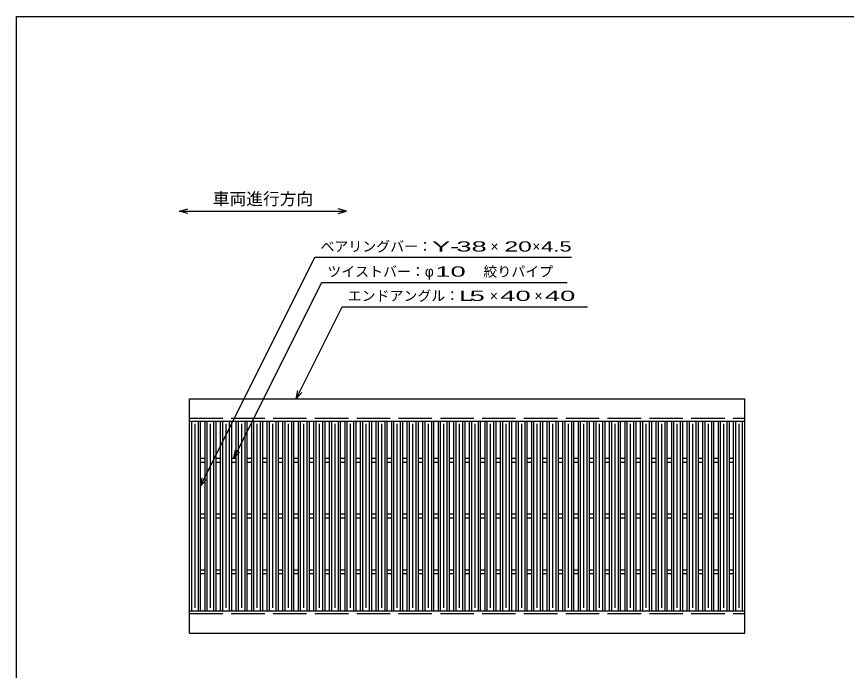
# Model space of a CAD drawing. Units: millimetres, scale not verified. Extents: x -1820 to 1724, y -1285 to 1059.
# Drawn here: x -1736 to -248, y -113 to 1059 of the extents above; entities that cross this region are included whole.
import ezdxf
from ezdxf.enums import TextEntityAlignment as Align

# ---------------------------------------------------------------- set-up
doc = ezdxf.new("R2010")
doc.units = ezdxf.units.MM
doc.header["$LTSCALE"] = 10
doc.linetypes.add('DASHED', pattern=[7.5, 6, -1.5])
for name, color, linetype, lineweight in [('0_2', 150, 'Continuous', 25), ('16', 3, 'Continuous', 25), ('22', 2, 'Continuous', 25)]:
    doc.layers.add(name, color=color, linetype=linetype, lineweight=lineweight)
doc.styles.add('ベクトル', font='')
doc.styles.get('ベクトル').set_extended_font_data('ベクトル')

msp = doc.modelspace()

# ---------------------------------------------------------------- linework, layer by layer
at = {"layer": '0_2'}
for p, q in [((-1736, -1141), (-1736, 1059)), ((-1736, 1059), (1724, 1059))]:
    msp.add_line(p, q, dxfattribs=at)
at = {"layer": '0_2', "color": 4}
for p, q in [((-1444.08, 710.33), (-1429.08, 714.33)), ((-1429.08, 706.33), (-1444.08, 710.33)), ((-1444.08, 710.33), (-1144.08, 710.33)), ((-1144.08, 710.33), (-1159.08, 714.33)), ((-1159.08, 706.33), (-1144.08, 710.33))]:
    msp.add_line(p, q, dxfattribs=at)
at = {"layer": '16'}
for p, q in [((-1426, 374), (-430, 374)), ((-1426, 334), (-1426, 374)), ((-430, 334), (-430, 374)), ((-1426, 334), (-430, 334)), ((-1426, -6), (-1426, 334)), ((-1426, 334), (-1406, 334)), ((-1422, -6), (-1422, 334)), ((-1416, -1), (-1416, 329)), ((-1410, -6), (-1410, 334)), ((-1406, -6), (-1406, 334)), ((-1398.1, -6), (-1398.1, 334)), ((-1398.1, 334), (-1378.1, 334)), ((-1394.1, -6), (-1394.1, 334)), ((-1388.1, -1), (-1388.1, 329)), ((-1382.1, -6), (-1382.1, 334)), ((-1378.1, -6), (-1378.1, 334)), ((-1370.2, -6), (-1370.2, 334)), ((-1370.2, 334), (-1350.2, 334)), ((-1366.2, -6), (-1366.2, 334)), ((-1360.2, -1), (-1360.2, 329)), ((-1354.2, -6), (-1354.2, 334)), ((-1350.2, -6), (-1350.2, 334)), ((-1342.3, -6), (-1342.3, 334)), ((-1342.3, 334), (-1322.3, 334)), ((-1338.3, -6), (-1338.3, 334)), ((-1332.3, -1), (-1332.3, 329)), ((-1326.3, -6), (-1326.3, 334)), ((-1322.3, -6), (-1322.3, 334)), ((-1314.4, -6), (-1314.4, 334)), ((-1314.4, 334), (-1294.4, 334)), ((-1310.4, -6), (-1310.4, 334)), ((-1304.4, -1), (-1304.4, 329)), ((-1298.4, -6), (-1298.4, 334)), ((-1294.4, -6), (-1294.4, 334)), ((-1286.5, -6), (-1286.5, 334)), ((-1286.5, 334), (-1266.5, 334)), ((-1282.5, -6), (-1282.5, 334)), ((-1276.5, -1), (-1276.5, 329)), ((-1270.5, -6), (-1270.5, 334)), ((-1266.5, -6), (-1266.5, 334)), ((-1258.6, -6), (-1258.6, 334)), ((-1258.6, 334), (-1238.6, 334)), ((-1254.6, -6), (-1254.6, 334)), ((-1248.6, -1), (-1248.6, 329)), ((-1242.6, -6), (-1242.6, 334)), ((-1238.6, -6), (-1238.6, 334)), ((-1230.7, -6), (-1230.7, 334)), ((-1230.7, 334), (-1210.7, 334)), ((-1226.7, -6), (-1226.7, 334)), ((-1220.7, -1), (-1220.7, 329)), ((-1214.7, -6), (-1214.7, 334)), ((-1210.7, -6), (-1210.7, 334)), ((-1202.8, -6), (-1202.8, 334)), ((-1202.8, 334), (-1182.8, 334)), ((-1198.8, -6), (-1198.8, 334)), ((-1192.8, -1), (-1192.8, 329)), ((-1186.8, -6), (-1186.8, 334)), ((-1182.8, -6), (-1182.8, 334)), ((-1174.9, -6), (-1174.9, 334)), ((-1174.9, 334), (-1154.9, 334)), ((-1170.9, -6), (-1170.9, 334)), ((-1164.9, -1), (-1164.9, 329)), ((-1158.9, -6), (-1158.9, 334)), ((-1154.9, -6), (-1154.9, 334)), ((-1147, -6), (-1147, 334)), ((-1147, 334), (-1127, 334)), ((-1143, -6), (-1143, 334)), ((-1137, -1), (-1137, 329)), ((-1131, -6), (-1131, 334)), ((-1127, -6), (-1127, 334)), ((-1119.1, -6), (-1119.1, 334)), ((-1119.1, 334), (-1099.1, 334)), ((-1115.1, -6), (-1115.1, 334)), ((-1109.1, -1), (-1109.1, 329)), ((-1103.1, -6), (-1103.1, 334)), ((-1099.1, -6), (-1099.1, 334)), ((-1091.2, -6), (-1091.2, 334)), ((-1091.2, 334), (-1071.2, 334)), ((-1087.2, -6), (-1087.2, 334)), ((-1081.2, -1), (-1081.2, 329)), ((-1075.2, -6), (-1075.2, 334)), ((-1071.2, -6), (-1071.2, 334)), ((-1063.3, -6), (-1063.3, 334)), ((-1063.3, 334), (-1043.3, 334)), ((-1059.3, -6), (-1059.3, 334)), ((-1053.3, -1), (-1053.3, 329)), ((-1047.3, -6), (-1047.3, 334)), ((-1043.3, -6), (-1043.3, 334)), ((-1035.4, -6), (-1035.4, 334)), ((-1035.4, 334), (-1015.4, 334)), ((-1031.4, -6), (-1031.4, 334)), ((-1025.4, -1), (-1025.4, 329)), ((-1019.4, -6), (-1019.4, 334)), ((-1015.4, -6), (-1015.4, 334)), ((-1007.5, -6), (-1007.5, 334)), ((-1007.5, 334), (-987.5, 334)), ((-1003.5, -6), (-1003.5, 334)), ((-997.5, -1), (-997.5, 329)), ((-991.5, -6), (-991.5, 334)), ((-987.5, -6), (-987.5, 334)), ((-979.6, -6), (-979.6, 334)), ((-979.6, 334), (-959.6, 334)), ((-975.6, -6), (-975.6, 334)), ((-969.6, -1), (-969.6, 329)), ((-963.6, -6), (-963.6, 334)), ((-959.6, -6), (-959.6, 334)), ((-951.7, -6), (-951.7, 334)), ((-951.7, 334), (-931.7, 334)), ((-947.7, -6), (-947.7, 334)), ((-941.7, -1), (-941.7, 329)), ((-935.7, -6), (-935.7, 334)), ((-931.7, -6), (-931.7, 334)), ((-923.8, -6), (-923.8, 334)), ((-923.8, 334), (-903.8, 334)), ((-919.8, -6), (-919.8, 334)), ((-913.8, -1), (-913.8, 329)), ((-907.8, -6), (-907.8, 334)), ((-903.8, -6), (-903.8, 334)), ((-895.9, -6), (-895.9, 334)), ((-895.9, 334), (-875.9, 334)), ((-891.9, -6), (-891.9, 334)), ((-885.9, -1), (-885.9, 329)), ((-879.9, -6), (-879.9, 334)), ((-875.9, -6), (-875.9, 334)), ((-868, -6), (-868, 334)), ((-868, 334), (-848, 334)), ((-864, -6), (-864, 334)), ((-858, -1), (-858, 329)), ((-852, -6), (-852, 334)), ((-848, -6), (-848, 334)), ((-840.1, -6), (-840.1, 334)), ((-840.1, 334), (-820.1, 334)), ((-836.1, -6), (-836.1, 334)), ((-830.1, -1), (-830.1, 329)), ((-824.1, -6), (-824.1, 334)), ((-820.1, -6), (-820.1, 334)), ((-812.2, -6), (-812.2, 334)), ((-812.2, 334), (-792.2, 334)), ((-808.2, -6), (-808.2, 334)), ((-802.2, -1), (-802.2, 329)), ((-796.2, -6), (-796.2, 334)), ((-792.2, -6), (-792.2, 334)), ((-784.3, -6), (-784.3, 334)), ((-784.3, 334), (-764.3, 334)), ((-780.3, -6), (-780.3, 334)), ((-774.3, -1), (-774.3, 329)), ((-768.3, -6), (-768.3, 334)), ((-764.3, -6), (-764.3, 334)), ((-756.4, -6), (-756.4, 334)), ((-756.4, 334), (-736.4, 334)), ((-752.4, -6), (-752.4, 334)), ((-746.4, -1), (-746.4, 329)), ((-740.4, -6), (-740.4, 334)), ((-736.4, -6), (-736.4, 334)), ((-728.5, -6), (-728.5, 334)), ((-728.5, 334), (-708.5, 334)), ((-724.5, -6), (-724.5, 334)), ((-718.5, -1), (-718.5, 329)), ((-712.5, -6), (-712.5, 334)), ((-708.5, -6), (-708.5, 334)), ((-700.6, -6), (-700.6, 334)), ((-700.6, 334), (-680.6, 334)), ((-696.6, -6), (-696.6, 334)), ((-690.6, -1), (-690.6, 329)), ((-684.6, -6), (-684.6, 334)), ((-680.6, -6), (-680.6, 334)), ((-672.7, -6), (-672.7, 334)), ((-672.7, 334), (-652.7, 334)), ((-668.7, -6), (-668.7, 334)), ((-662.7, -1), (-662.7, 329)), ((-656.7, -6), (-656.7, 334)), ((-652.7, -6), (-652.7, 334)), ((-644.8, -6), (-644.8, 334)), ((-644.8, 334), (-624.8, 334)), ((-640.8, -6), (-640.8, 334)), ((-634.8, -1), (-634.8, 329)), ((-628.8, -6), (-628.8, 334)), ((-624.8, -6), (-624.8, 334)), ((-616.9, -6), (-616.9, 334)), ((-616.9, 334), (-596.9, 334)), ((-612.9, -6), (-612.9, 334)), ((-606.9, -1), (-606.9, 329)), ((-600.9, -6), (-600.9, 334)), ((-596.9, -6), (-596.9, 334)), ((-589, -6), (-589, 334)), ((-589, 334), (-569, 334)), ((-585, -6), (-585, 334)), ((-579, -1), (-579, 329)), ((-573, -6), (-573, 334)), ((-569, -6), (-569, 334)), ((-561.1, -6), (-561.1, 334)), ((-561.1, 334), (-541.1, 334)), ((-557.1, -6), (-557.1, 334)), ((-551.1, -1), (-551.1, 329)), ((-545.1, -6), (-545.1, 334)), ((-541.1, -6), (-541.1, 334)), ((-533.2, -6), (-533.2, 334)), ((-533.2, 334), (-513.2, 334)), ((-529.2, -6), (-529.2, 334)), ((-523.2, -1), (-523.2, 329)), ((-517.2, -6), (-517.2, 334)), ((-513.2, -6), (-513.2, 334)), ((-505.3, -6), (-505.3, 334)), ((-505.3, 334), (-485.3, 334)), ((-501.3, -6), (-501.3, 334)), ((-495.3, -1), (-495.3, 329)), ((-489.3, -6), (-489.3, 334)), ((-485.3, -6), (-485.3, 334)), ((-477.4, -6), (-477.4, 334)), ((-477.4, 334), (-457.4, 334)), ((-473.4, -6), (-473.4, 334)), ((-467.4, -1), (-467.4, 329)), ((-461.4, -6), (-461.4, 334)), ((-457.4, -6), (-457.4, 334)), ((-450, -6), (-450, 334)), ((-450, 334), (-430, 334)), ((-446, -6), (-446, 334)), ((-440, -1), (-440, 329)), ((-434, -6), (-434, 334)), ((-430, -6), (-430, 334)), ((-1406, 267.5), (-1398.1, 267.5)), ((-1406, 260.5), (-1398.1, 260.5)), ((-1378.1, 267.5), (-1370.2, 267.5)), ((-1378.1, 260.5), (-1370.2, 260.5)), ((-1350.2, 267.5), (-1342.3, 267.5)), ((-1350.2, 260.5), (-1342.3, 260.5)), ((-1322.3, 267.5), (-1314.4, 267.5)), ((-1322.3, 260.5), (-1314.4, 260.5)), ((-1294.4, 267.5), (-1286.5, 267.5)), ((-1294.4, 260.5), (-1286.5, 260.5)), ((-1266.5, 267.5), (-1258.6, 267.5)), ((-1266.5, 260.5), (-1258.6, 260.5)), ((-1238.6, 267.5), (-1230.7, 267.5)), ((-1238.6, 260.5), (-1230.7, 260.5)), ((-1210.7, 267.5), (-1202.8, 267.5)), ((-1210.7, 260.5), (-1202.8, 260.5)), ((-1182.8, 267.5), (-1174.9, 267.5)), ((-1182.8, 260.5), (-1174.9, 260.5)), ((-1154.9, 267.5), (-1147, 267.5)), ((-1154.9, 260.5), (-1147, 260.5)), ((-1127, 267.5), (-1119.1, 267.5)), ((-1127, 260.5), (-1119.1, 260.5)), ((-1099.1, 267.5), (-1091.2, 267.5)), ((-1099.1, 260.5), (-1091.2, 260.5)), ((-1071.2, 267.5), (-1063.3, 267.5)), ((-1071.2, 260.5), (-1063.3, 260.5)), ((-1043.3, 267.5), (-1035.4, 267.5)), ((-1043.3, 260.5), (-1035.4, 260.5)), ((-1015.4, 267.5), (-1007.5, 267.5)), ((-1015.4, 260.5), (-1007.5, 260.5)), ((-987.5, 267.5), (-979.6, 267.5)), ((-987.5, 260.5), (-979.6, 260.5)), ((-959.6, 267.5), (-951.7, 267.5)), ((-959.6, 260.5), (-951.7, 260.5)), ((-931.7, 267.5), (-923.8, 267.5)), ((-931.7, 260.5), (-923.8, 260.5)), ((-903.8, 267.5), (-895.9, 267.5)), ((-903.8, 260.5), (-895.9, 260.5)), ((-875.9, 267.5), (-868, 267.5)), ((-875.9, 260.5), (-868, 260.5)), ((-848, 267.5), (-840.1, 267.5)), ((-848, 260.5), (-840.1, 260.5)), ((-820.1, 267.5), (-812.2, 267.5)), ((-820.1, 260.5), (-812.2, 260.5)), ((-792.2, 267.5), (-784.3, 267.5)), ((-792.2, 260.5), (-784.3, 260.5)), ((-764.3, 267.5), (-756.4, 267.5)), ((-764.3, 260.5), (-756.4, 260.5)), ((-736.4, 267.5), (-728.5, 267.5)), ((-736.4, 260.5), (-728.5, 260.5)), ((-708.5, 267.5), (-700.6, 267.5)), ((-708.5, 260.5), (-700.6, 260.5)), ((-680.6, 267.5), (-672.7, 267.5)), ((-680.6, 260.5), (-672.7, 260.5)), ((-652.7, 267.5), (-644.8, 267.5)), ((-652.7, 260.5), (-644.8, 260.5)), ((-624.8, 267.5), (-616.9, 267.5)), ((-624.8, 260.5), (-616.9, 260.5)), ((-596.9, 267.5), (-589, 267.5)), ((-596.9, 260.5), (-589, 260.5)), ((-569, 267.5), (-561.1, 267.5)), ((-569, 260.5), (-561.1, 260.5)), ((-541.1, 267.5), (-533.2, 267.5)), ((-541.1, 260.5), (-533.2, 260.5)), ((-513.2, 267.5), (-505.3, 267.5)), ((-513.2, 260.5), (-505.3, 260.5)), ((-485.3, 267.5), (-477.4, 267.5)), ((-485.3, 260.5), (-477.4, 260.5)), ((-457.4, 267.5), (-450, 267.5)), ((-457.4, 260.5), (-450, 260.5)), ((-1406, 167.5), (-1398.1, 167.5)), ((-1378.1, 167.5), (-1370.2, 167.5)), ((-1350.2, 167.5), (-1342.3, 167.5)), ((-1322.3, 167.5), (-1314.4, 167.5)), ((-1294.4, 167.5), (-1286.5, 167.5)), ((-1266.5, 167.5), (-1258.6, 167.5)), ((-1238.6, 167.5), (-1230.7, 167.5)), ((-1210.7, 167.5), (-1202.8, 167.5)), ((-1182.8, 167.5), (-1174.9, 167.5)), ((-1154.9, 167.5), (-1147, 167.5)), ((-1127, 167.5), (-1119.1, 167.5)), ((-1099.1, 167.5), (-1091.2, 167.5)), ((-1071.2, 167.5), (-1063.3, 167.5)), ((-1043.3, 167.5), (-1035.4, 167.5)), ((-1015.4, 167.5), (-1007.5, 167.5)), ((-987.5, 167.5), (-979.6, 167.5)), ((-959.6, 167.5), (-951.7, 167.5)), ((-931.7, 167.5), (-923.8, 167.5)), ((-903.8, 167.5), (-895.9, 167.5)), ((-875.9, 167.5), (-868, 167.5)), ((-848, 167.5), (-840.1, 167.5)), ((-820.1, 167.5), (-812.2, 167.5)), ((-792.2, 167.5), (-784.3, 167.5)), ((-764.3, 167.5), (-756.4, 167.5)), ((-736.4, 167.5), (-728.5, 167.5)), ((-708.5, 167.5), (-700.6, 167.5)), ((-680.6, 167.5), (-672.7, 167.5)), ((-652.7, 167.5), (-644.8, 167.5)), ((-624.8, 167.5), (-616.9, 167.5)), ((-596.9, 167.5), (-589, 167.5)), ((-569, 167.5), (-561.1, 167.5)), ((-541.1, 167.5), (-533.2, 167.5)), ((-513.2, 167.5), (-505.3, 167.5)), ((-485.3, 167.5), (-477.4, 167.5)), ((-457.4, 167.5), (-450, 167.5)), ((-1406, 160.5), (-1398.1, 160.5)), ((-1378.1, 160.5), (-1370.2, 160.5)), ((-1350.2, 160.5), (-1342.3, 160.5)), ((-1322.3, 160.5), (-1314.4, 160.5)), ((-1294.4, 160.5), (-1286.5, 160.5)), ((-1266.5, 160.5), (-1258.6, 160.5)), ((-1238.6, 160.5), (-1230.7, 160.5)), ((-1210.7, 160.5), (-1202.8, 160.5)), ((-1182.8, 160.5), (-1174.9, 160.5)), ((-1154.9, 160.5), (-1147, 160.5)), ((-1127, 160.5), (-1119.1, 160.5)), ((-1099.1, 160.5), (-1091.2, 160.5)), ((-1071.2, 160.5), (-1063.3, 160.5)), ((-1043.3, 160.5), (-1035.4, 160.5)), ((-1015.4, 160.5), (-1007.5, 160.5)), ((-987.5, 160.5), (-979.6, 160.5)), ((-959.6, 160.5), (-951.7, 160.5)), ((-931.7, 160.5), (-923.8, 160.5)), ((-903.8, 160.5), (-895.9, 160.5)), ((-875.9, 160.5), (-868, 160.5)), ((-848, 160.5), (-840.1, 160.5)), ((-820.1, 160.5), (-812.2, 160.5)), ((-792.2, 160.5), (-784.3, 160.5)), ((-764.3, 160.5), (-756.4, 160.5)), ((-736.4, 160.5), (-728.5, 160.5)), ((-708.5, 160.5), (-700.6, 160.5)), ((-680.6, 160.5), (-672.7, 160.5)), ((-652.7, 160.5), (-644.8, 160.5)), ((-624.8, 160.5), (-616.9, 160.5)), ((-596.9, 160.5), (-589, 160.5)), ((-569, 160.5), (-561.1, 160.5)), ((-541.1, 160.5), (-533.2, 160.5)), ((-513.2, 160.5), (-505.3, 160.5)), ((-485.3, 160.5), (-477.4, 160.5)), ((-457.4, 160.5), (-450, 160.5)), ((-1406, 67.5), (-1398.1, 67.5)), ((-1406, 60.5), (-1398.1, 60.5)), ((-1378.1, 67.5), (-1370.2, 67.5)), ((-1378.1, 60.5), (-1370.2, 60.5)), ((-1350.2, 67.5), (-1342.3, 67.5)), ((-1350.2, 60.5), (-1342.3, 60.5)), ((-1322.3, 67.5), (-1314.4, 67.5)), ((-1322.3, 60.5), (-1314.4, 60.5)), ((-1294.4, 67.5), (-1286.5, 67.5)), ((-1294.4, 60.5), (-1286.5, 60.5)), ((-1266.5, 67.5), (-1258.6, 67.5)), ((-1266.5, 60.5), (-1258.6, 60.5)), ((-1238.6, 67.5), (-1230.7, 67.5)), ((-1238.6, 60.5), (-1230.7, 60.5)), ((-1210.7, 67.5), (-1202.8, 67.5)), ((-1210.7, 60.5), (-1202.8, 60.5)), ((-1182.8, 67.5), (-1174.9, 67.5)), ((-1182.8, 60.5), (-1174.9, 60.5)), ((-1154.9, 67.5), (-1147, 67.5)), ((-1154.9, 60.5), (-1147, 60.5)), ((-1127, 67.5), (-1119.1, 67.5)), ((-1127, 60.5), (-1119.1, 60.5)), ((-1099.1, 67.5), (-1091.2, 67.5)), ((-1099.1, 60.5), (-1091.2, 60.5)), ((-1071.2, 67.5), (-1063.3, 67.5)), ((-1071.2, 60.5), (-1063.3, 60.5)), ((-1043.3, 67.5), (-1035.4, 67.5)), ((-1043.3, 60.5), (-1035.4, 60.5)), ((-1015.4, 67.5), (-1007.5, 67.5)), ((-1015.4, 60.5), (-1007.5, 60.5)), ((-987.5, 67.5), (-979.6, 67.5)), ((-987.5, 60.5), (-979.6, 60.5)), ((-959.6, 67.5), (-951.7, 67.5)), ((-959.6, 60.5), (-951.7, 60.5)), ((-931.7, 67.5), (-923.8, 67.5)), ((-931.7, 60.5), (-923.8, 60.5)), ((-903.8, 67.5), (-895.9, 67.5)), ((-903.8, 60.5), (-895.9, 60.5)), ((-875.9, 67.5), (-868, 67.5)), ((-875.9, 60.5), (-868, 60.5)), ((-848, 67.5), (-840.1, 67.5)), ((-848, 60.5), (-840.1, 60.5)), ((-820.1, 67.5), (-812.2, 67.5)), ((-820.1, 60.5), (-812.2, 60.5)), ((-792.2, 67.5), (-784.3, 67.5)), ((-792.2, 60.5), (-784.3, 60.5)), ((-764.3, 67.5), (-756.4, 67.5)), ((-764.3, 60.5), (-756.4, 60.5)), ((-736.4, 67.5), (-728.5, 67.5)), ((-736.4, 60.5), (-728.5, 60.5)), ((-708.5, 67.5), (-700.6, 67.5)), ((-708.5, 60.5), (-700.6, 60.5)), ((-680.6, 67.5), (-672.7, 67.5)), ((-680.6, 60.5), (-672.7, 60.5)), ((-652.7, 67.5), (-644.8, 67.5)), ((-652.7, 60.5), (-644.8, 60.5)), ((-624.8, 67.5), (-616.9, 67.5)), ((-624.8, 60.5), (-616.9, 60.5)), ((-596.9, 67.5), (-589, 67.5)), ((-596.9, 60.5), (-589, 60.5)), ((-569, 67.5), (-561.1, 67.5)), ((-569, 60.5), (-561.1, 60.5)), ((-541.1, 67.5), (-533.2, 67.5)), ((-541.1, 60.5), (-533.2, 60.5)), ((-513.2, 67.5), (-505.3, 67.5)), ((-513.2, 60.5), (-505.3, 60.5)), ((-485.3, 67.5), (-477.4, 67.5)), ((-485.3, 60.5), (-477.4, 60.5)), ((-457.4, 67.5), (-450, 67.5)), ((-457.4, 60.5), (-450, 60.5)), ((-1426, -6), (-430, -6)), ((-1426, -46), (-1426, -6)), ((-1426, -6), (-1406, -6)), ((-1398.1, -6), (-1378.1, -6)), ((-1370.2, -6), (-1350.2, -6)), ((-1342.3, -6), (-1322.3, -6)), ((-1314.4, -6), (-1294.4, -6)), ((-1286.5, -6), (-1266.5, -6)), ((-1258.6, -6), (-1238.6, -6)), ((-1230.7, -6), (-1210.7, -6)), ((-1202.8, -6), (-1182.8, -6)), ((-1174.9, -6), (-1154.9, -6)), ((-1147, -6), (-1127, -6)), ((-1119.1, -6), (-1099.1, -6)), ((-1091.2, -6), (-1071.2, -6)), ((-1063.3, -6), (-1043.3, -6)), ((-1035.4, -6), (-1015.4, -6)), ((-1007.5, -6), (-987.5, -6)), ((-979.6, -6), (-959.6, -6)), ((-951.7, -6), (-931.7, -6)), ((-923.8, -6), (-903.8, -6)), ((-895.9, -6), (-875.9, -6)), ((-868, -6), (-848, -6)), ((-840.1, -6), (-820.1, -6)), ((-812.2, -6), (-792.2, -6)), ((-784.3, -6), (-764.3, -6)), ((-756.4, -6), (-736.4, -6)), ((-728.5, -6), (-708.5, -6)), ((-700.6, -6), (-680.6, -6)), ((-672.7, -6), (-652.7, -6)), ((-644.8, -6), (-624.8, -6)), ((-616.9, -6), (-596.9, -6)), ((-589, -6), (-569, -6)), ((-561.1, -6), (-541.1, -6)), ((-533.2, -6), (-513.2, -6)), ((-505.3, -6), (-485.3, -6)), ((-477.4, -6), (-457.4, -6)), ((-450, -6), (-430, -6)), ((-430, -46), (-430, -6)), ((-1426, -46), (-430, -46))]:
    msp.add_line(p, q, dxfattribs=at)
at = {"layer": '16', "linetype": 'DASHED'}
for p, q in [((-1426, 339), (-430, 339)), ((-1426, -11), (-430, -11))]:
    msp.add_line(p, q, dxfattribs=at)
at = {"layer": '22', "color": 4}
for p, q in [((-1406, 217.5), (-1201, 627.5)), ((-1201, 627.5), (-741, 627.5)), ((-1346.25, 267.5), (-1188.75, 582.5)), ((-1188.75, 582.5), (-748.75, 582.5)), ((-1234.65, 374), (-1152.15, 539)), ((-1152.15, 539), (-712.15, 539)), ((-1234.65, 374), (-1231.65, 388.6)), ((-1234.65, 374), (-1224.65, 385)), ((-1346.25, 267.5), (-1343.25, 282.1)), ((-1346.25, 267.5), (-1336.25, 278.5)), ((-1406, 217.5), (-1403, 232.1)), ((-1406, 217.5), (-1396, 228.5))]:
    msp.add_line(p, q, dxfattribs=at)

# ---------------------------------------------------------------- texts
at = {"layer": '0_2', "color": 2, "style": 'ベクトル'}
msp.add_text('車両進行方向', height=21.99, dxfattribs=at).set_placement((-1384.08, 732.33), align=Align.MIDDLE_LEFT)
at = {"layer": '22', "style": 'ベクトル'}
for s, p in [('ベアリングバー：', (-1191, 647)), ('×', (-886, 647)), ('×', (-811, 647)), ('ツイストバー：', (-1178.75, 602)), ('絞りパイプ', (-898.75, 602)), ('φ', (-1003.75, 602)), ('エンドアングル：', (-1142.15, 558.5)), ('×', (-887.15, 558.5)), ('×', (-807.15, 558.5))]:
    msp.add_text(s, height=18.33, dxfattribs=at).set_placement(p, align=Align.MIDDLE_LEFT)
for s, width, p in [('Y-', 2, (-991, 647)), (' 38 ', 2, (-961, 647)), ('20', 1.8, (-861, 647)), (' 4.5 ', 1.6, (-806, 647)), (' 10 ', 2, (-998.75, 602)), ('L', 1.8, (-942.15, 558.5)), (' 5 ', 2, (-937.15, 558.5)), (' 40 ', 2, (-882.15, 558.5)), (' 40 ', 2, (-802.15, 558.5))]:
    msp.add_text(s, height=18.33, dxfattribs=dict(at, width=width)).set_placement(p, align=Align.MIDDLE_LEFT)

doc.saveas('drawing.dxf')
